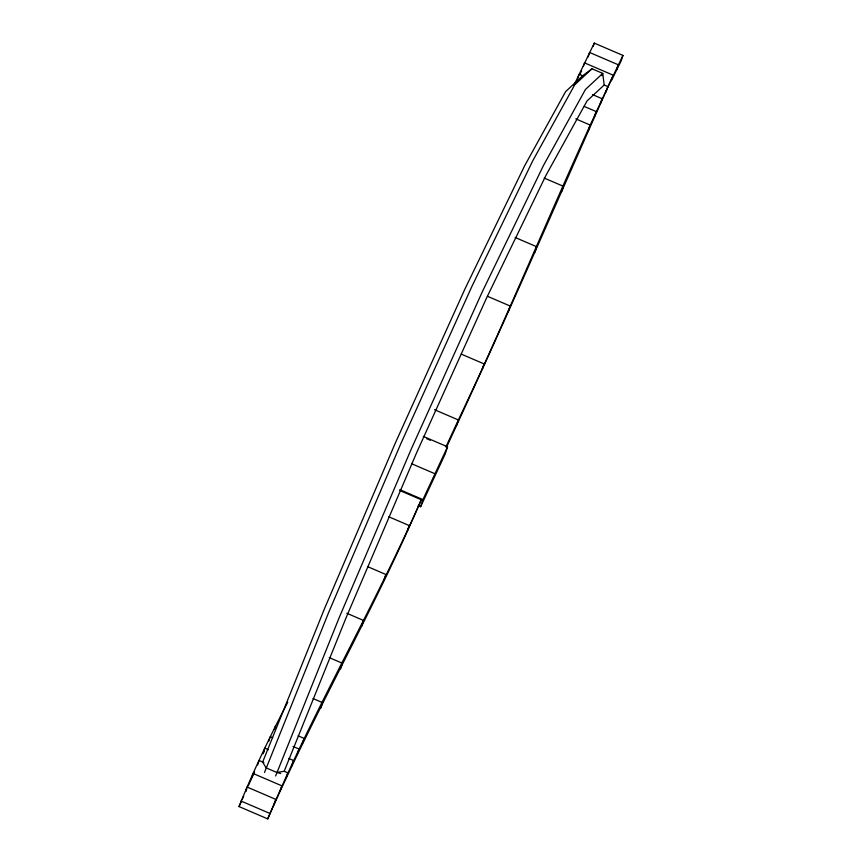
<?xml version="1.0" encoding="UTF-8"?>
<svg xmlns="http://www.w3.org/2000/svg" width="862" height="862" viewBox="0 0 862 862"><rect width="100%" height="100%" fill="white"/><g stroke="black" fill="none" stroke-linecap="round" stroke-linejoin="round"><path stroke-width="1.29" d="M399.752 490.489L421.259 499.734C374.862 608.324 315.093 710.708 267.726 818.9L239.043 806.573C253.234 770.951 270.075 736.299 287.736 702.25M245.595 791.51L247.049 787.028L275.732 799.354L273.911 804.957M251.682 777.977L253.137 773.494L281.82 785.81L279.999 791.424M257.619 764.982L259.085 760.499L263.858 762.558M268.825 741.158L270.28 736.676L272.672 737.7M274.331 729.446L275.42 726.084M264.505 772.471L328.53 612.774L400.668 444.059L471.977 286.249L532.748 160.806L574.717 84.821L591.989 68.777L602.743 73.399L604.197 84.993L587.108 100.865L546.012 175.277L486.502 298.112L416.669 452.647L346.028 617.871L284.18 771.285L276.777 772.438L266.024 767.816L262.673 762.04L324.521 608.626L395.162 443.413L464.995 288.878L524.505 166.043L565.601 91.631L582.69 75.748L591.989 68.777M275.635 775.929L339.283 617.397L411.422 448.682L482.731 290.86L543.502 165.429L585.47 89.432L602.743 73.399L601.988 75.727M267.726 818.9C313.445 710.051 373.828 607.904 421.259 499.734M285.936 778.429L287.768 772.826L284.18 771.285M291.668 766.113L293.5 760.51L288.716 758.452M297.142 754.595L298.963 748.992L292.983 746.427M302.282 744.003L304.103 738.4L298.123 735.836M320.739 708.262L322.571 702.649L313.003 698.543M340.598 668.869L342.419 663.266L329.273 657.62M361.717 626.06L363.538 620.457L346.815 613.27M383.999 580.072L385.82 574.458L367.902 566.765M407.317 531.132L409.148 525.529L388.827 516.801M418.199 505.66L420.624 506.705L422.94 499.604L447.55 446.807L423.285 436.387M447.55 446.807L445.245 453.908L420.624 506.705M446.775 446.678L456.558 425.559L458.379 419.956C515.713 299.567 564.729 175.363 622.957 55.427L594.274 43.1L573.984 85.166M456.558 425.559L482.192 369.486L484.024 363.883L461.31 354.131M577.648 78.701L579.102 74.218L582.69 75.748M583.412 66.234L584.511 62.861L613.194 75.188C569.448 173.133 526.736 271.81 482.192 369.486M588.121 56.946L589.586 52.463L618.269 64.779L616.438 70.382L611.373 80.791M593.175 46.462L594.274 43.1M508.332 311.635L510.164 306.032L487.45 296.28M534.828 252.329L536.66 246.726L515.142 237.481M561.539 191.881L563.36 186.278L544.234 178.068M588.304 130.625L590.125 125.022L575.784 118.859M594.371 117.189L596.192 111.575L584.242 106.446M600.275 104.313L602.096 98.71L592.539 94.604M605.964 92.137L607.785 86.534L604.197 84.993M622.957 55.427L621.125 61.03L616.438 70.382M239.043 806.573L241.101 801.929M242.136 799.602L243.677 796.122M245.735 791.51L246.747 789.247M248.267 785.864L251.316 779.097M251.855 777.912L254.559 772.007M445.88 446.947L458.379 419.956L434.48 409.687M579.986 74.143L581.602 70.738M264.084 751.492L262.996 753.787L264.817 748.184L268.405 749.724M276.777 772.438L280.646 773.494M426.755 438.726L430.343 440.267M411.993 463.896L435.051 473.798M399.882 489.691L422.94 499.604M240.875 800.97L269.547 813.297"/></g></svg>
